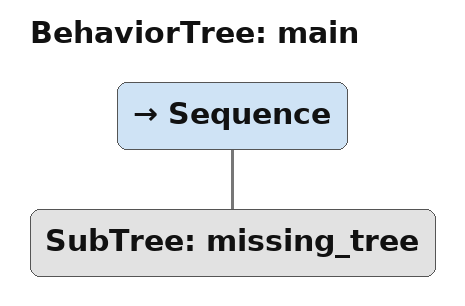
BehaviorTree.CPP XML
<?xml version="1.0" encoding="UTF-8"?>
<root BTCPP_format="4">
  <BehaviorTree ID="main">
    <Sequence>
      <SubTree ID="missing_tree"/>
    </Sequence>
  </BehaviorTree>
</root>
